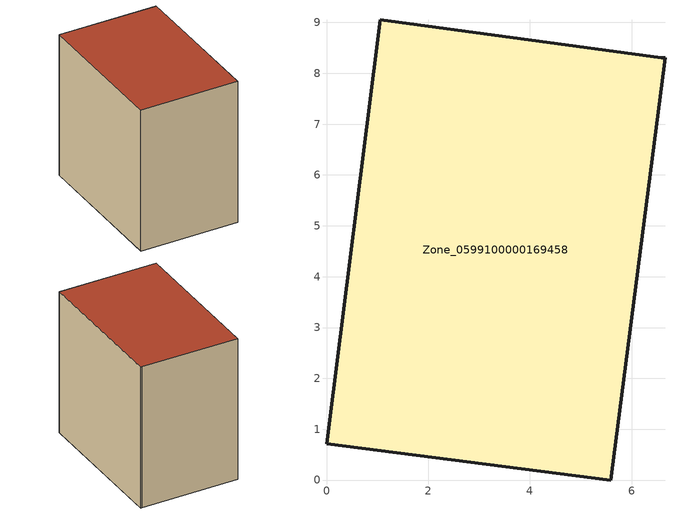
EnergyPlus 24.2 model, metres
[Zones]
Zone_0599100000169458
 floor ground (C_G): 1.06,9.05 6.59,8.31 6.66,8.3 5.59,0 0,0.72 z3.69
 wall outside (C_F): 6.59,8.31 1.06,9.05 0,0.72 5.59,0 6.66,8.3 6.59,8.31 z3.69:12.08
 roof outside (C_R): 5.59,0 6.66,8.3 6.59,8.31 1.06,9.05 0,0.72 z12.08
[BUILDING]
Pand.0599100000169458: North Axis=0; Terrain=City; Loads Convergence Tolerance Value=0.04; Temperature Convergence Tolerance Value=0.4; Solar Distribution=FullExterior; Maximum Number of Warmup Days=25; Minimum Number of Warmup Days=1
[Site:Location]
Rotterdam.The.Hague.AP_ZH_NLD Design_Conditions: Latitude=51.96; Longitude=4.45; Time Zone=1; Elevation=-4.5
[SITE:GROUNDTEMPERATURE:BUILDINGSURFACE]
18, 18, 18, 18, 18, 18, 18, 18, 18, 18, 18, 18
[MATERIAL] Thermal Absorptance=0.9; Solar Absorptance=0.7; Visible Absorptance=0.7
Name | Roughness | Thickness | Conductivity | Density | Specific Heat
G.TC.1975-1991 | MediumSmooth | 0.15 | 0.288461 | 540 | 1210
F.TC.1975-1991 | Rough | 0.3 | 0.230769 | 1920 | 840
R.TC.1975-1991 | MediumRough | 0.2 | 0.153846 | 1500 | 1000
[CONSTRUCTION]
C_G: G.TC.1975-1991
C_F: F.TC.1975-1991
C_R: R.TC.1975-1991
[ZONE]
Zone_0599100000169458: Type=1; Multiplier=1; Ceiling Height=Autocalculate; Volume=Autocalculate; Floor Area=autocalculate; Part of Total Floor Area=Yes
[ZONEINFILTRATION:DESIGNFLOWRATE]
Infil_Zone_0599100000169458: Zone or ZoneList or Space or SpaceList=Zone_0599100000169458; Schedule=AlwaysOn; Design Flow Rate Calculation Method=Flow/Area; Flow Rate per Floor Area=0.003; Constant Term Coefficient=1; Temperature Term Coefficient=0; Velocity Term Coefficient=0; Velocity Squared Term Coefficient=0
[HVACTEMPLATE:ZONE:IDEALLOADSAIRSYSTEM]
Zone_0599100000169458: Maximum Heating Supply Air Temperature=50; Minimum Cooling Supply Air Temperature=13; Maximum Heating Supply Air Humidity Ratio=0.0156; Minimum Cooling Supply Air Humidity Ratio=0.0077; Heating Limit=NoLimit; Cooling Limit=NoLimit; Dehumidification Control Type=ConstantSensibleHeatRatio; Cooling Sensible Heat Ratio=0.7; Dehumidification Setpoint=60; Humidification Control Type=None; Humidification Setpoint=30; Outdoor Air Method=None; Outdoor Air Flow Rate per Person=0.00944; Outdoor Air Flow Rate per Zone Floor Area=0; Outdoor Air Flow Rate per Zone=0; Demand Controlled Ventilation Type=None; Outdoor Air Economizer Type=NoEconomizer; Heat Recovery Type=None; Sensible Heat Recovery Effectiveness=0.7; Latent Heat Recovery Effectiveness=0.65
[ZONECONTROL:THERMOSTAT]
ThermostatControl_Zone_0599100000169458: Zone or ZoneList=Zone_0599100000169458; Control Type Schedule=DualSetpointControlType; Control 1=Thermostat_Zone_0599100000169458; Temperature Difference Between Cutout And Setpoint=0
[THERMOSTATSETPOINT:DUALSETPOINT]
Thermostat_Zone_0599100000169458: Heating Setpoint Temperature Schedule=HeatingSetpoint_Zone_0599100000169458; Cooling Setpoint Temperature Schedule=CoolingSetpoint_Zone_0599100000169458
[SCHEDULE:COMPACT]
HeatingSetpoint_Zone_0599100000169458: Through: 12/31, For: AllDays, Until: 24:00, 21
CoolingSetpoint_Zone_0599100000169458: Through: 12/31, For: AllDays, Until: 24:00, 24
DualSetpointControlType: Through: 12/31, For: AllDays, Until: 24:00, 4
AlwaysOn: Through: 12/31, For: AllDays, Until: 24:00, 1
